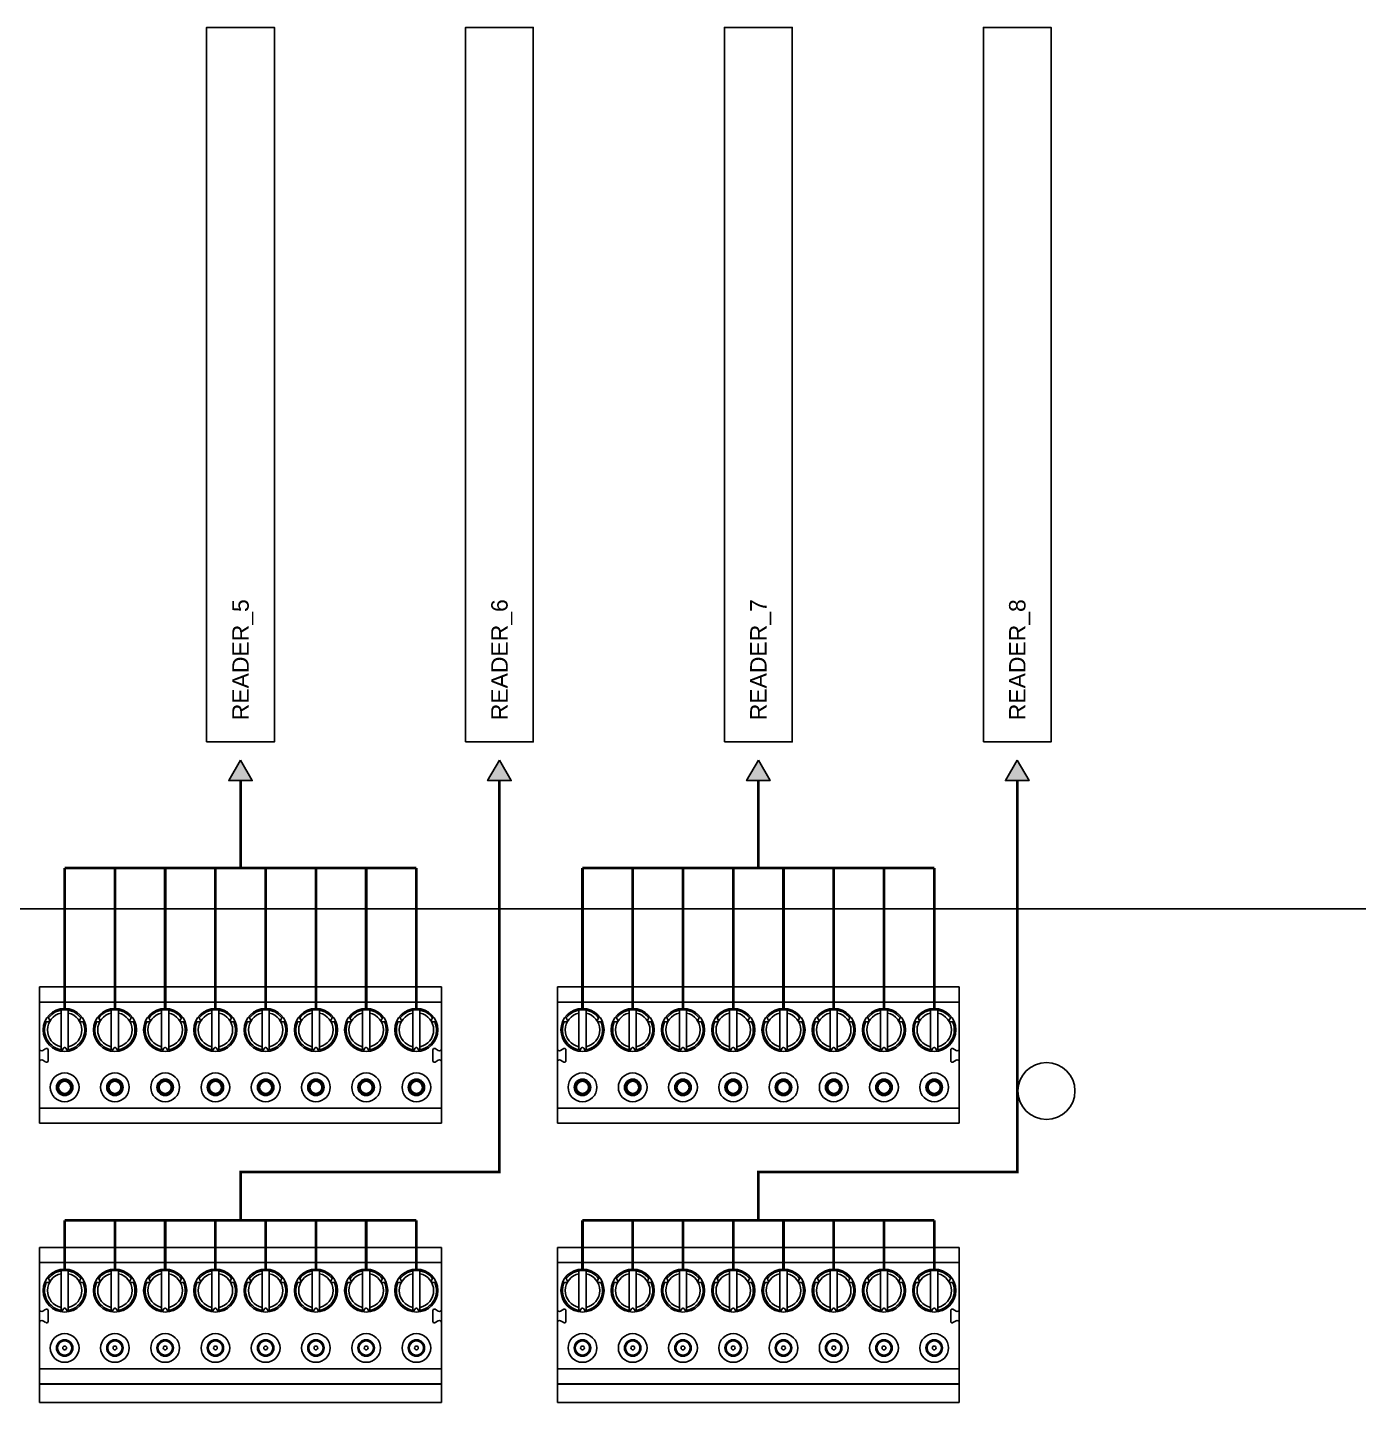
# Model space of a CAD drawing. Header units: millimetres. Extents: x 285292 to 433407, y -235676 to -135648.
# Drawn here: x 322850 to 359349, y -173369 to -135648 of the extents above; entities that cross this region are included whole.
import ezdxf
from ezdxf.enums import TextEntityAlignment as Align

# ---------------------------------------------------------------- set-up
doc = ezdxf.new("R2010")
doc.units = ezdxf.units.MM
doc.header["$LTSCALE"] = 10
doc.header["$MEASUREMENT"] = 0
doc.linetypes.add('HIDDEN', pattern=[0.375, 0.25, -0.125])
doc.styles.get("Standard").update_dxf_attribs({"font": 'arial.ttf'})

# ---------------------------------------------------------------- blocks, each defined once
blk = doc.blocks.new('SE ACM')
h = blk.add_hatch(color=256)
h.dxf.hatch_style = 1
h.paths.add_polyline_path([(328692, -155749), (329015, -156310), (328368, -156310)])
h = blk.add_hatch(color=256)
h.dxf.hatch_style = 1
h.paths.add_polyline_path([(335792, -155749), (336115, -156310), (335468, -156310)])
h = blk.add_hatch(color=256)
h.dxf.hatch_style = 1
h.paths.add_polyline_path([(342892, -155749), (343215, -156310), (342568, -156310)])
h = blk.add_hatch(color=256)
h.dxf.hatch_style = 1
h.paths.add_polyline_path([(349992, -155749), (350315, -156310), (349668, -156310)])
at = {"linetype": 'Continuous'}
for p, q in [((407792, -159823), (285292, -159823)), ((323180, -161967), (323180, -165707)), ((334203, -161967), (323180, -161967)), ((334203, -165707), (334203, -161967)), ((337380, -161967), (337380, -165707)), ((348403, -161967), (337380, -161967)), ((348403, -165707), (348403, -161967)), ((323180, -162383), (334203, -162383)), ((337380, -162383), (348403, -162383)), ((323320, -162930), (323419, -162928)), ((323453, -162869), (323405, -162783)), ((323770, -163691), (323770, -162606)), ((323967, -163691), (323967, -162606)), ((324333, -162783), (324285, -162869)), ((324319, -162928), (324417, -162930)), ((324698, -162930), (324796, -162928)), ((324831, -162869), (324783, -162783)), ((325148, -163691), (325148, -162606)), ((325345, -163691), (325345, -162606)), ((325711, -162783), (325663, -162869)), ((325697, -162928), (325795, -162930)), ((326076, -162930), (326174, -162928)), ((326209, -162869), (326161, -162783)), ((326526, -163691), (326526, -162606)), ((326723, -163691), (326723, -162606)), ((327088, -162783), (327041, -162869)), ((327075, -162928), (327173, -162930)), ((327454, -162930), (327552, -162928)), ((327586, -162869), (327539, -162783)), ((327904, -163691), (327904, -162606)), ((328101, -163691), (328101, -162606)), ((328466, -162783), (328419, -162869)), ((328453, -162928), (328551, -162930)), ((328832, -162930), (328930, -162928)), ((328964, -162869), (328917, -162783)), ((329282, -163691), (329282, -162606)), ((329479, -163691), (329479, -162606)), ((329844, -162783), (329797, -162869)), ((329831, -162928), (329929, -162930)), ((330210, -162930), (330308, -162928)), ((330342, -162869), (330295, -162783)), ((330660, -163691), (330660, -162606)), ((330857, -163691), (330857, -162606)), ((331222, -162783), (331175, -162869)), ((331209, -162928), (331307, -162930)), ((331588, -162930), (331686, -162928)), ((331720, -162869), (331673, -162783)), ((332038, -163691), (332038, -162606)), ((332235, -163691), (332235, -162606)), ((332600, -162783), (332553, -162869)), ((332587, -162928), (332685, -162930)), ((332966, -162930), (333064, -162928)), ((333098, -162869), (333051, -162783)), ((333416, -163691), (333416, -162606)), ((333613, -163691), (333613, -162606)), ((333978, -162783), (333931, -162869)), ((333965, -162928), (334063, -162930)), ((337520, -162930), (337619, -162928)), ((337653, -162869), (337605, -162783)), ((337970, -163691), (337970, -162606)), ((338167, -163691), (338167, -162606)), ((338533, -162783), (338485, -162869)), ((338519, -162928), (338617, -162930)), ((338898, -162930), (338996, -162928)), ((339031, -162869), (338983, -162783)), ((339348, -163691), (339348, -162606)), ((339545, -163691), (339545, -162606)), ((339911, -162783), (339863, -162869)), ((339897, -162928), (339995, -162930)), ((340276, -162930), (340374, -162928)), ((340409, -162869), (340361, -162783)), ((340726, -163691), (340726, -162606)), ((340923, -163691), (340923, -162606)), ((341288, -162783), (341241, -162869)), ((341275, -162928), (341373, -162930)), ((341654, -162930), (341752, -162928)), ((341786, -162869), (341739, -162783)), ((342104, -163691), (342104, -162606)), ((342301, -163691), (342301, -162606)), ((342666, -162783), (342619, -162869)), ((342653, -162928), (342751, -162930)), ((343032, -162930), (343130, -162928)), ((343164, -162869), (343117, -162783)), ((343482, -163691), (343482, -162606)), ((343679, -163691), (343679, -162606)), ((344044, -162783), (343997, -162869)), ((344031, -162928), (344129, -162930)), ((344410, -162930), (344508, -162928)), ((344542, -162869), (344495, -162783)), ((344860, -163691), (344860, -162606)), ((345057, -163691), (345057, -162606)), ((345422, -162783), (345375, -162869)), ((345409, -162928), (345507, -162930)), ((345788, -162930), (345886, -162928)), ((345920, -162869), (345873, -162783)), ((346238, -163691), (346238, -162606)), ((346435, -163691), (346435, -162606)), ((346800, -162783), (346753, -162869)), ((346787, -162928), (346885, -162930)), ((347166, -162930), (347264, -162928)), ((347298, -162869), (347251, -162783)), ((347616, -163691), (347616, -162606)), ((347813, -163691), (347813, -162606)), ((348178, -162783), (348131, -162869)), ((348165, -162928), (348263, -162930)), ((323357, -163662), (323268, -163713)), ((323416, -163696), (323416, -163995)), ((323835, -163649), (323784, -163733)), ((323954, -163733), (323903, -163649)), ((325213, -163649), (325162, -163733)), ((325332, -163733), (325281, -163649)), ((326591, -163649), (326540, -163733)), ((326710, -163733), (326659, -163649)), ((327969, -163649), (327918, -163733)), ((328087, -163733), (328037, -163649)), ((329347, -163649), (329296, -163733)), ((329465, -163733), (329415, -163649)), ((330725, -163649), (330674, -163733)), ((330843, -163733), (330793, -163649)), ((332102, -163649), (332052, -163733)), ((332221, -163733), (332171, -163649)), ((333480, -163649), (333430, -163733)), ((333599, -163733), (333549, -163649)), ((333967, -163995), (333967, -163696)), ((334115, -163713), (334026, -163662)), ((337557, -163662), (337468, -163713)), ((337616, -163696), (337616, -163995)), ((338035, -163649), (337984, -163733)), ((338154, -163733), (338103, -163649)), ((339413, -163649), (339362, -163733)), ((339532, -163733), (339481, -163649)), ((340791, -163649), (340740, -163733)), ((340910, -163733), (340859, -163649)), ((342169, -163649), (342118, -163733)), ((342287, -163733), (342237, -163649)), ((343547, -163649), (343496, -163733)), ((343665, -163733), (343615, -163649)), ((344925, -163649), (344874, -163733)), ((345043, -163733), (344993, -163649)), ((346302, -163649), (346252, -163733)), ((346421, -163733), (346371, -163649)), ((347680, -163649), (347630, -163733)), ((347799, -163733), (347749, -163649)), ((348167, -163995), (348167, -163696)), ((348315, -163713), (348226, -163662)), ((323268, -163978), (323357, -164029)), ((334026, -164029), (334115, -163978)), ((337468, -163978), (337557, -164029)), ((348226, -164029), (348315, -163978)), ((334203, -165292), (323180, -165292)), ((348403, -165292), (337380, -165292)), ((323180, -165707), (334203, -165707)), ((337380, -165707), (348403, -165707)), ((323180, -173369), (323180, -169117)), ((334203, -169117), (323180, -169117)), ((334203, -173369), (334203, -169117)), ((337380, -173369), (337380, -169117)), ((348403, -169117), (337380, -169117)), ((348403, -173369), (348403, -169117)), ((323180, -169533), (334203, -169533)), ((337380, -169533), (348403, -169533)), ((323320, -170080), (323419, -170078)), ((323453, -170019), (323405, -169933)), ((323770, -170841), (323770, -169756)), ((323967, -170841), (323967, -169756)), ((324333, -169933), (324285, -170019)), ((324319, -170078), (324417, -170080)), ((324698, -170080), (324796, -170078)), ((324831, -170019), (324783, -169933)), ((325148, -170841), (325148, -169756)), ((325345, -170841), (325345, -169756)), ((325711, -169933), (325663, -170019)), ((325697, -170078), (325795, -170080)), ((326076, -170080), (326174, -170078)), ((326209, -170019), (326161, -169933)), ((326526, -170841), (326526, -169756)), ((326723, -170841), (326723, -169756)), ((327088, -169933), (327041, -170019)), ((327075, -170078), (327173, -170080)), ((327454, -170080), (327552, -170078)), ((327586, -170019), (327539, -169933)), ((327904, -170841), (327904, -169756)), ((328101, -170841), (328101, -169756)), ((328466, -169933), (328419, -170019)), ((328453, -170078), (328551, -170080)), ((328832, -170080), (328930, -170078)), ((328964, -170019), (328917, -169933)), ((329282, -170841), (329282, -169756)), ((329479, -170841), (329479, -169756)), ((329844, -169933), (329797, -170019)), ((329831, -170078), (329929, -170080)), ((330210, -170080), (330308, -170078)), ((330342, -170019), (330295, -169933)), ((330660, -170841), (330660, -169756)), ((330857, -170841), (330857, -169756)), ((331222, -169933), (331175, -170019)), ((331209, -170078), (331307, -170080)), ((331588, -170080), (331686, -170078)), ((331720, -170019), (331673, -169933)), ((332038, -170841), (332038, -169756)), ((332235, -170841), (332235, -169756)), ((332600, -169933), (332553, -170019)), ((332587, -170078), (332685, -170080)), ((332966, -170080), (333064, -170078)), ((333098, -170019), (333051, -169933)), ((333416, -170841), (333416, -169756)), ((333613, -170841), (333613, -169756)), ((333978, -169933), (333931, -170019)), ((333965, -170078), (334063, -170080)), ((337520, -170080), (337619, -170078)), ((337653, -170019), (337605, -169933)), ((337970, -170841), (337970, -169756)), ((338167, -170841), (338167, -169756)), ((338533, -169933), (338485, -170019)), ((338519, -170078), (338617, -170080)), ((338898, -170080), (338996, -170078)), ((339031, -170019), (338983, -169933)), ((339348, -170841), (339348, -169756)), ((339545, -170841), (339545, -169756)), ((339911, -169933), (339863, -170019)), ((339897, -170078), (339995, -170080)), ((340276, -170080), (340374, -170078)), ((340409, -170019), (340361, -169933)), ((340726, -170841), (340726, -169756)), ((340923, -170841), (340923, -169756)), ((341288, -169933), (341241, -170019)), ((341275, -170078), (341373, -170080)), ((341654, -170080), (341752, -170078)), ((341786, -170019), (341739, -169933)), ((342104, -170841), (342104, -169756)), ((342301, -170841), (342301, -169756)), ((342666, -169933), (342619, -170019)), ((342653, -170078), (342751, -170080)), ((343032, -170080), (343130, -170078)), ((343164, -170019), (343117, -169933)), ((343482, -170841), (343482, -169756)), ((343679, -170841), (343679, -169756)), ((344044, -169933), (343997, -170019)), ((344031, -170078), (344129, -170080)), ((344410, -170080), (344508, -170078)), ((344542, -170019), (344495, -169933)), ((344860, -170841), (344860, -169756)), ((345057, -170841), (345057, -169756)), ((345422, -169933), (345375, -170019)), ((345409, -170078), (345507, -170080)), ((345788, -170080), (345886, -170078)), ((345920, -170019), (345873, -169933)), ((346238, -170841), (346238, -169756)), ((346435, -170841), (346435, -169756)), ((346800, -169933), (346753, -170019)), ((346787, -170078), (346885, -170080)), ((347166, -170080), (347264, -170078)), ((347298, -170019), (347251, -169933)), ((347616, -170841), (347616, -169756)), ((347813, -170841), (347813, -169756)), ((348178, -169933), (348131, -170019)), ((348165, -170078), (348263, -170080)), ((323357, -170812), (323268, -170863)), ((323416, -170846), (323416, -171145)), ((323835, -170799), (323784, -170883)), ((323954, -170883), (323903, -170799)), ((325213, -170799), (325162, -170883)), ((325332, -170883), (325281, -170799)), ((326591, -170799), (326540, -170883)), ((326710, -170883), (326659, -170799)), ((327969, -170799), (327918, -170883)), ((328087, -170883), (328037, -170799)), ((329347, -170799), (329296, -170883)), ((329465, -170883), (329415, -170799)), ((330725, -170799), (330674, -170883)), ((330843, -170883), (330793, -170799)), ((332102, -170799), (332052, -170883)), ((332221, -170883), (332171, -170799)), ((333480, -170799), (333430, -170883)), ((333599, -170883), (333549, -170799)), ((333967, -171145), (333967, -170846)), ((334115, -170863), (334026, -170812)), ((337557, -170812), (337468, -170863)), ((337616, -170846), (337616, -171145)), ((338035, -170799), (337984, -170883)), ((338154, -170883), (338103, -170799)), ((339413, -170799), (339362, -170883)), ((339532, -170883), (339481, -170799)), ((340791, -170799), (340740, -170883)), ((340910, -170883), (340859, -170799)), ((342169, -170799), (342118, -170883)), ((342287, -170883), (342237, -170799)), ((343547, -170799), (343496, -170883)), ((343665, -170883), (343615, -170799)), ((344925, -170799), (344874, -170883)), ((345043, -170883), (344993, -170799)), ((346302, -170799), (346252, -170883)), ((346421, -170883), (346371, -170799)), ((347680, -170799), (347630, -170883)), ((347799, -170883), (347749, -170799)), ((348167, -171145), (348167, -170846)), ((348315, -170863), (348226, -170812)), ((323268, -171128), (323357, -171179)), ((334026, -171179), (334115, -171128)), ((337468, -171128), (337557, -171179)), ((348226, -171179), (348315, -171128)), ((334203, -172442), (323180, -172442)), ((348403, -172442), (337380, -172442)), ((323180, -172857), (334203, -172857)), ((334203, -172865), (323180, -172865)), ((337380, -172857), (348403, -172857)), ((348403, -172865), (337380, -172865)), ((323180, -173369), (334203, -173369)), ((337380, -173369), (348403, -173369))]:
    blk.add_line(p, q, dxfattribs=at)
for points in [[(327763, -155249), (327763, -135648), (329620, -135648), (329620, -155249)], [(334863, -155249), (334863, -135648), (336720, -135648), (336720, -155249)], [(341963, -155249), (341963, -135648), (343820, -135648), (343820, -155249)], [(349063, -155249), (349063, -135648), (350920, -135648), (350920, -155249)], [(328692, -155749), (329015, -156310), (328368, -156310)], [(335792, -155749), (336115, -156310), (335468, -156310)], [(342892, -155749), (343215, -156310), (342568, -156310)], [(349992, -155749), (350315, -156310), (349668, -156310)]]:
    blk.add_lwpolyline(points, close=True)
at = {"linetype": 'HIDDEN', "const_width": 75}
for points in [[(328692, -158704), (328692, -156310)], [(328692, -168370), (328692, -167048), (335792, -167048), (335792, -156310)], [(342892, -158704), (342892, -156310)], [(342892, -168370), (342892, -167048), (349992, -167048), (349992, -156310)], [(323869, -158704), (323869, -162558)], [(323869, -158704), (333515, -158704)], [(325247, -158704), (325247, -162558)], [(326625, -158704), (326625, -162558)], [(328003, -158704), (328003, -162558)], [(329381, -158704), (329381, -162558)], [(330759, -158704), (330759, -162558)], [(332137, -158704), (332137, -162558)], [(333515, -158704), (333515, -162558)], [(338069, -158704), (338069, -162558)], [(338069, -158704), (347715, -158704)], [(339447, -158704), (339447, -162558)], [(340825, -158704), (340825, -162558)], [(342203, -158704), (342203, -162558)], [(343581, -158704), (343581, -162558)], [(344959, -158704), (344959, -162558)], [(346337, -158704), (346337, -162558)], [(347715, -158704), (347715, -162558)], [(323869, -168370), (323869, -169708)], [(323869, -168370), (333515, -168370)], [(325247, -168370), (325247, -169708)], [(326625, -168370), (326625, -169708)], [(328003, -168370), (328003, -169708)], [(329381, -168370), (329381, -169708)], [(330759, -168370), (330759, -169708)], [(332137, -168370), (332137, -169708)], [(333515, -168370), (333515, -169708)], [(338069, -168370), (338069, -169708)], [(338069, -168370), (347715, -168370)], [(339447, -168370), (339447, -169708)], [(340825, -168370), (340825, -169708)], [(342203, -168370), (342203, -169708)], [(343581, -168370), (343581, -169708)], [(344959, -168370), (344959, -169708)], [(346337, -168370), (346337, -169708)], [(347715, -168370), (347715, -169708)]]:
    blk.add_lwpolyline(points, dxfattribs=at)
at = {"linetype": 'Continuous'}
for centre, radius in [((323869, -163148), 591), ((325247, -163148), 591), ((326625, -163148), 591), ((328003, -163148), 591), ((329381, -163148), 591), ((330759, -163148), 591), ((332137, -163148), 591), ((333515, -163148), 591), ((338069, -163148), 591), ((339447, -163148), 591), ((340825, -163148), 591), ((342203, -163148), 591), ((343581, -163148), 591), ((344959, -163148), 591), ((346337, -163148), 591), ((347715, -163148), 591), ((350792, -164823), 781), ((323869, -164723), 394), ((325247, -164723), 394), ((326625, -164723), 394), ((328003, -164723), 394), ((329381, -164723), 394), ((330759, -164723), 394), ((332137, -164723), 394), ((333515, -164723), 394), ((338069, -164723), 394), ((339447, -164723), 394), ((340825, -164723), 394), ((342203, -164723), 394), ((343581, -164723), 394), ((344959, -164723), 394), ((346337, -164723), 394), ((347715, -164723), 394), ((323869, -164723), 226), ((323869, -164723), 197), ((323869, -164723), 166), ((325247, -164723), 226), ((325247, -164723), 197), ((325247, -164723), 166), ((326625, -164723), 226), ((326625, -164723), 197), ((326625, -164723), 166), ((328003, -164723), 226), ((328003, -164723), 197), ((328003, -164723), 166), ((329381, -164723), 226), ((329381, -164723), 197), ((329381, -164723), 166), ((330759, -164723), 226), ((330759, -164723), 197), ((330759, -164723), 166), ((332137, -164723), 226), ((332137, -164723), 197), ((332137, -164723), 166), ((333515, -164723), 226), ((333515, -164723), 197), ((333515, -164723), 166), ((338069, -164723), 226), ((338069, -164723), 197), ((338069, -164723), 166), ((339447, -164723), 226), ((339447, -164723), 197), ((339447, -164723), 166), ((340825, -164723), 226), ((340825, -164723), 197), ((340825, -164723), 166), ((342203, -164723), 226), ((342203, -164723), 197), ((342203, -164723), 166), ((343581, -164723), 226), ((343581, -164723), 197), ((343581, -164723), 166), ((344959, -164723), 226), ((344959, -164723), 197), ((344959, -164723), 166), ((346337, -164723), 226), ((346337, -164723), 197), ((346337, -164723), 166), ((347715, -164723), 226), ((347715, -164723), 197), ((347715, -164723), 166), ((323869, -170298), 591), ((325247, -170298), 591), ((326625, -170298), 591), ((328003, -170298), 591), ((329381, -170298), 591), ((330759, -170298), 591), ((332137, -170298), 591), ((333515, -170298), 591), ((338069, -170298), 591), ((339447, -170298), 591), ((340825, -170298), 591), ((342203, -170298), 591), ((343581, -170298), 591), ((344959, -170298), 591), ((346337, -170298), 591), ((347715, -170298), 591), ((323869, -171873), 394), ((325247, -171873), 394), ((326625, -171873), 394), ((328003, -171873), 394), ((329381, -171873), 394), ((330759, -171873), 394), ((332137, -171873), 394), ((333515, -171873), 394), ((338069, -171873), 394), ((339447, -171873), 394), ((340825, -171873), 394), ((342203, -171873), 394), ((343581, -171873), 394), ((344959, -171873), 394), ((346337, -171873), 394), ((347715, -171873), 394), ((323869, -171873), 226), ((323869, -171873), 197), ((323869, -171873), 51.2), ((325247, -171873), 226), ((325247, -171873), 197), ((325247, -171873), 51.2), ((326625, -171873), 226), ((326625, -171873), 197), ((326625, -171873), 51.2), ((328003, -171873), 226), ((328003, -171873), 197), ((328003, -171873), 51.2), ((329381, -171873), 226), ((329381, -171873), 197), ((329381, -171873), 51.2), ((330759, -171873), 226), ((330759, -171873), 197), ((330759, -171873), 51.2), ((332137, -171873), 226), ((332137, -171873), 197), ((332137, -171873), 51.2), ((333515, -171873), 226), ((333515, -171873), 197), ((333515, -171873), 51.2), ((338069, -171873), 226), ((338069, -171873), 197), ((338069, -171873), 51.2), ((339447, -171873), 226), ((339447, -171873), 197), ((339447, -171873), 51.2), ((340825, -171873), 226), ((340825, -171873), 197), ((340825, -171873), 51.2), ((342203, -171873), 226), ((342203, -171873), 197), ((342203, -171873), 51.2), ((343581, -171873), 226), ((343581, -171873), 197), ((343581, -171873), 51.2), ((344959, -171873), 226), ((344959, -171873), 197), ((344959, -171873), 51.2), ((346337, -171873), 226), ((346337, -171873), 197), ((346337, -171873), 51.2), ((347715, -171873), 226), ((347715, -171873), 197), ((347715, -171873), 51.2)]:
    blk.add_circle(centre, radius, dxfattribs=at)
for centre, radius, start, end in [((323869, -163148), 551, 156.512, 263.4821), ((323869, -163148), 472, 102.0247, 257.9753), ((323869, -163148), 551, 36.499, 143.501), ((323869, -163148), 551, 276.5179, 23.4949), ((323869, -163148), 472, 282.0247, 77.9753), ((325247, -163148), 551, 156.512, 263.4821), ((325247, -163148), 472, 102.0247, 257.9753), ((325247, -163148), 551, 36.499, 143.501), ((325247, -163148), 551, 276.5179, 23.4949), ((325247, -163148), 472, 282.0247, 77.9753), ((326625, -163148), 551, 156.512, 263.4821), ((326625, -163148), 472, 102.0247, 257.9753), ((326625, -163148), 551, 36.5097, 143.4903), ((326625, -163148), 551, 276.5179, 23.488), ((326625, -163148), 472, 282.0247, 77.9753), ((328003, -163148), 551, 156.5052, 263.4821), ((328003, -163148), 472, 102.0247, 257.9753), ((328003, -163148), 551, 36.499, 143.501), ((328003, -163148), 551, 276.5179, 23.4949), ((328003, -163148), 472, 282.0247, 77.9753), ((329381, -163148), 551, 156.512, 263.4821), ((329381, -163148), 472, 102.0247, 257.9753), ((329381, -163148), 551, 36.499, 143.501), ((329381, -163148), 551, 276.5179, 23.4949), ((329381, -163148), 472, 282.0247, 77.9753), ((330759, -163148), 551, 156.5052, 263.4821), ((330759, -163148), 472, 102.0247, 257.9753), ((330759, -163148), 551, 36.499, 143.501), ((330759, -163148), 551, 276.5179, 23.488), ((330759, -163148), 472, 282.0247, 77.9753), ((332137, -163148), 551, 156.5052, 263.4821), ((332137, -163148), 472, 102.0247, 257.9753), ((332137, -163148), 551, 36.499, 143.4903), ((332137, -163148), 551, 276.5179, 23.4949), ((332137, -163148), 472, 282.0247, 77.9753), ((333515, -163148), 551, 156.5052, 263.4821), ((333515, -163148), 472, 102.0247, 257.9753), ((333515, -163148), 551, 36.499, 143.501), ((333515, -163148), 551, 276.5179, 23.4949), ((333515, -163148), 472, 282.0247, 77.9753), ((338069, -163148), 551, 156.5052, 263.4821), ((338069, -163148), 472, 102.0247, 257.9753), ((338069, -163148), 551, 36.499, 143.501), ((338069, -163148), 551, 276.5179, 23.488), ((338069, -163148), 472, 282.0247, 77.9753), ((339447, -163148), 551, 156.5052, 263.4821), ((339447, -163148), 472, 102.0247, 257.9753), ((339447, -163148), 551, 36.499, 143.501), ((339447, -163148), 551, 276.5179, 23.488), ((339447, -163148), 472, 282.0247, 77.9753), ((340825, -163148), 551, 156.512, 263.4821), ((340825, -163148), 472, 102.0247, 257.9753), ((340825, -163148), 551, 36.5097, 143.4903), ((340825, -163148), 551, 276.5179, 23.488), ((340825, -163148), 472, 282.0247, 77.9753), ((342203, -163148), 551, 156.5052, 263.4821), ((342203, -163148), 472, 102.0247, 257.9753), ((342203, -163148), 551, 36.499, 143.501), ((342203, -163148), 551, 276.5179, 23.488), ((342203, -163148), 472, 282.0247, 77.9753), ((343581, -163148), 551, 156.5052, 263.4821), ((343581, -163148), 472, 102.0247, 257.9753), ((343581, -163148), 551, 36.499, 143.501), ((343581, -163148), 551, 276.5179, 23.488), ((343581, -163148), 472, 282.0247, 77.9753), ((344959, -163148), 551, 156.5052, 263.4821), ((344959, -163148), 472, 102.0247, 257.9753), ((344959, -163148), 551, 36.5097, 143.501), ((344959, -163148), 551, 276.5179, 23.488), ((344959, -163148), 472, 282.0247, 77.9753), ((346337, -163148), 551, 156.5052, 263.4821), ((346337, -163148), 472, 102.0247, 257.9753), ((346337, -163148), 551, 36.499, 143.501), ((346337, -163148), 551, 276.5179, 23.4949), ((346337, -163148), 472, 282.0247, 77.9753), ((347715, -163148), 551, 156.512, 263.4821), ((347715, -163148), 472, 102.0247, 257.9753), ((347715, -163148), 551, 36.5097, 143.4903), ((347715, -163148), 551, 276.5179, 23.4949), ((347715, -163148), 472, 282.0247, 77.9753), ((323239, -163662), 59.1, 180, 300), ((323377, -163696), 39.4, 0, 120), ((334007, -163696), 39.4, 60, 180), ((334144, -163662), 59.1, 240, 0), ((337439, -163662), 59.1, 180, 300), ((337577, -163696), 39.4, 0, 120), ((348207, -163696), 39.4, 60, 180), ((348344, -163662), 59.1, 240, 0), ((323239, -164029), 59.1, 60, 180), ((323377, -163995), 39.4, 240, 0), ((334007, -163995), 39.4, 180, 300), ((334144, -164029), 59.1, 0, 120), ((337439, -164029), 59.1, 60, 180), ((337577, -163995), 39.4, 240, 0), ((348207, -163995), 39.4, 180, 300), ((348344, -164029), 59.1, 0, 120), ((323869, -170298), 551, 156.512, 263.4821), ((323869, -170298), 472, 102.0247, 257.9753), ((323869, -170298), 551, 36.499, 143.4903), ((323869, -170298), 551, 276.5179, 23.4949), ((323869, -170298), 472, 282.0247, 77.9753), ((325247, -170298), 551, 156.512, 263.4821), ((325247, -170298), 472, 102.0247, 257.9753), ((325247, -170298), 551, 36.499, 143.4903), ((325247, -170298), 551, 276.5179, 23.4949), ((325247, -170298), 472, 282.0247, 77.9753), ((326625, -170298), 551, 156.512, 263.4821), ((326625, -170298), 472, 102.0247, 257.9753), ((326625, -170298), 551, 36.5097, 143.4903), ((326625, -170298), 551, 276.5179, 23.488), ((326625, -170298), 472, 282.0247, 77.9753), ((328003, -170298), 551, 156.512, 263.4821), ((328003, -170298), 472, 102.0247, 257.9753), ((328003, -170298), 551, 36.5097, 143.4903), ((328003, -170298), 551, 276.5179, 23.488), ((328003, -170298), 472, 282.0247, 77.9753), ((329381, -170298), 551, 156.512, 263.4821), ((329381, -170298), 472, 102.0247, 257.9753), ((329381, -170298), 551, 36.499, 143.4903), ((329381, -170298), 551, 276.5179, 23.4949), ((329381, -170298), 472, 282.0247, 77.9753), ((330759, -170298), 551, 156.512, 263.4821), ((330759, -170298), 472, 102.0247, 257.9753), ((330759, -170298), 551, 36.499, 143.4903), ((330759, -170298), 551, 276.5179, 23.488), ((330759, -170298), 472, 282.0247, 77.9753), ((332137, -170298), 551, 156.512, 263.4821), ((332137, -170298), 472, 102.0247, 257.9753), ((332137, -170298), 551, 36.5097, 143.4903), ((332137, -170298), 551, 276.5179, 23.488), ((332137, -170298), 472, 282.0247, 77.9753), ((333515, -170298), 551, 156.512, 263.4821), ((333515, -170298), 472, 102.0247, 257.9753), ((333515, -170298), 551, 36.5097, 143.4903), ((333515, -170298), 551, 276.5179, 23.488), ((333515, -170298), 472, 282.0247, 77.9753), ((338069, -170298), 551, 156.5052, 263.4821), ((338069, -170298), 472, 102.0247, 257.9753), ((338069, -170298), 551, 36.499, 143.4903), ((338069, -170298), 551, 276.5179, 23.488), ((338069, -170298), 472, 282.0247, 77.9753), ((339447, -170298), 551, 156.512, 263.4821), ((339447, -170298), 472, 102.0247, 257.9753), ((339447, -170298), 551, 36.5097, 143.4903), ((339447, -170298), 551, 276.5179, 23.488), ((339447, -170298), 472, 282.0247, 77.9753), ((340825, -170298), 551, 156.512, 263.4821), ((340825, -170298), 472, 102.0247, 257.9753), ((340825, -170298), 551, 36.5097, 143.4903), ((340825, -170298), 551, 276.5179, 23.488), ((340825, -170298), 472, 282.0247, 77.9753), ((342203, -170298), 551, 156.5052, 263.4821), ((342203, -170298), 472, 102.0247, 257.9753), ((342203, -170298), 551, 36.5097, 143.501), ((342203, -170298), 551, 276.5179, 23.488), ((342203, -170298), 472, 282.0247, 77.9753), ((343581, -170298), 551, 156.5052, 263.4821), ((343581, -170298), 472, 102.0247, 257.9753), ((343581, -170298), 551, 36.499, 143.4903), ((343581, -170298), 551, 276.5179, 23.488), ((343581, -170298), 472, 282.0247, 77.9753), ((344959, -170298), 551, 156.5052, 263.4821), ((344959, -170298), 472, 102.0247, 257.9753), ((344959, -170298), 551, 36.5097, 143.4903), ((344959, -170298), 551, 276.5179, 23.488), ((344959, -170298), 472, 282.0247, 77.9753), ((346337, -170298), 551, 156.512, 263.4821), ((346337, -170298), 472, 102.0247, 257.9753), ((346337, -170298), 551, 36.5097, 143.4903), ((346337, -170298), 551, 276.5179, 23.4949), ((346337, -170298), 472, 282.0247, 77.9753), ((347715, -170298), 551, 156.512, 263.4821), ((347715, -170298), 472, 102.0247, 257.9753), ((347715, -170298), 551, 36.5097, 143.4903), ((347715, -170298), 551, 276.5179, 23.4949), ((347715, -170298), 472, 282.0247, 77.9753), ((323239, -170812), 59.1, 180, 300), ((323377, -170846), 39.4, 0, 120), ((334007, -170846), 39.4, 60, 180), ((334144, -170812), 59.1, 240, 0), ((337439, -170812), 59.1, 180, 300), ((337577, -170846), 39.4, 0, 120), ((348207, -170846), 39.4, 60, 180), ((348344, -170812), 59.1, 240, 0), ((323239, -171179), 59.1, 60, 180), ((323377, -171145), 39.4, 240, 0), ((334007, -171145), 39.4, 180, 300), ((334144, -171179), 59.1, 0, 120), ((337439, -171179), 59.1, 60, 180), ((337577, -171145), 39.4, 240, 0), ((348207, -171145), 39.4, 180, 300), ((348344, -171179), 59.1, 0, 120)]:
    blk.add_arc(centre, radius, start, end, dxfattribs=at)
for points, knots in [([(323419, -162928), (323424, -162928), (323438, -162924), (323454, -162909), (323459, -162887), (323455, -162874), (323453, -162869)], [0, 0, 0, 0, 0.208368, 0.49999, 0.791628, 1, 1, 1, 1]), ([(324285, -162869), (324282, -162874), (324278, -162887), (324284, -162909), (324300, -162924), (324314, -162928), (324319, -162928)], [0, 0, 0, 0, 0.208368, 0.49999, 0.791628, 1, 1, 1, 1]), ([(324796, -162928), (324802, -162928), (324816, -162924), (324832, -162909), (324837, -162887), (324833, -162874), (324831, -162869)], [0, 0, 0, 0, 0.208368, 0.49999, 0.791628, 1, 1, 1, 1]), ([(325663, -162869), (325660, -162874), (325656, -162887), (325662, -162909), (325678, -162924), (325692, -162928), (325697, -162928)], [0, 0, 0, 0, 0.208368, 0.49999, 0.791628, 1, 1, 1, 1]), ([(326174, -162928), (326180, -162928), (326194, -162924), (326210, -162909), (326215, -162887), (326211, -162874), (326209, -162869)], [0, 0, 0, 0, 0.208368, 0.49999, 0.791628, 1, 1, 1, 1]), ([(327041, -162869), (327038, -162874), (327034, -162887), (327040, -162909), (327056, -162924), (327069, -162928), (327075, -162928)], [0, 0, 0, 0, 0.208368, 0.49999, 0.791628, 1, 1, 1, 1]), ([(327552, -162928), (327558, -162928), (327571, -162924), (327588, -162909), (327593, -162887), (327589, -162874), (327586, -162869)], [0, 0, 0, 0, 0.208368, 0.49999, 0.791628, 1, 1, 1, 1]), ([(328419, -162869), (328416, -162874), (328412, -162887), (328418, -162909), (328434, -162924), (328447, -162928), (328453, -162928)], [0, 0, 0, 0, 0.208368, 0.49999, 0.791628, 1, 1, 1, 1]), ([(328930, -162928), (328936, -162928), (328949, -162924), (328966, -162909), (328971, -162887), (328967, -162874), (328964, -162869)], [0, 0, 0, 0, 0.208368, 0.49999, 0.791628, 1, 1, 1, 1]), ([(329797, -162869), (329794, -162874), (329790, -162887), (329796, -162909), (329812, -162924), (329825, -162928), (329831, -162928)], [0, 0, 0, 0, 0.208368, 0.49999, 0.791628, 1, 1, 1, 1]), ([(330308, -162928), (330314, -162928), (330327, -162924), (330344, -162909), (330349, -162887), (330345, -162874), (330342, -162869)], [0, 0, 0, 0, 0.208368, 0.49999, 0.791628, 1, 1, 1, 1]), ([(331175, -162869), (331172, -162874), (331168, -162887), (331174, -162909), (331190, -162924), (331203, -162928), (331209, -162928)], [0, 0, 0, 0, 0.208368, 0.49999, 0.791628, 1, 1, 1, 1]), ([(331686, -162928), (331692, -162928), (331705, -162924), (331722, -162909), (331727, -162887), (331723, -162874), (331720, -162869)], [0, 0, 0, 0, 0.208368, 0.49999, 0.791628, 1, 1, 1, 1]), ([(332553, -162869), (332550, -162874), (332546, -162887), (332551, -162909), (332568, -162924), (332581, -162928), (332587, -162928)], [0, 0, 0, 0, 0.208368, 0.49999, 0.791628, 1, 1, 1, 1]), ([(333064, -162928), (333070, -162928), (333083, -162924), (333100, -162909), (333105, -162887), (333101, -162874), (333098, -162869)], [0, 0, 0, 0, 0.208368, 0.49999, 0.791628, 1, 1, 1, 1]), ([(333931, -162869), (333928, -162874), (333924, -162887), (333929, -162909), (333946, -162924), (333959, -162928), (333965, -162928)], [0, 0, 0, 0, 0.208368, 0.49999, 0.791628, 1, 1, 1, 1]), ([(337619, -162928), (337624, -162928), (337638, -162924), (337654, -162909), (337659, -162887), (337655, -162874), (337653, -162869)], [0, 0, 0, 0, 0.208368, 0.49999, 0.791628, 1, 1, 1, 1]), ([(338485, -162869), (338482, -162874), (338478, -162887), (338484, -162909), (338500, -162924), (338514, -162928), (338519, -162928)], [0, 0, 0, 0, 0.208368, 0.49999, 0.791628, 1, 1, 1, 1]), ([(338996, -162928), (339002, -162928), (339016, -162924), (339032, -162909), (339037, -162887), (339033, -162874), (339031, -162869)], [0, 0, 0, 0, 0.208368, 0.49999, 0.791628, 1, 1, 1, 1]), ([(339863, -162869), (339860, -162874), (339856, -162887), (339862, -162909), (339878, -162924), (339892, -162928), (339897, -162928)], [0, 0, 0, 0, 0.208368, 0.49999, 0.791628, 1, 1, 1, 1]), ([(340374, -162928), (340380, -162928), (340394, -162924), (340410, -162909), (340415, -162887), (340411, -162874), (340409, -162869)], [0, 0, 0, 0, 0.208368, 0.49999, 0.791628, 1, 1, 1, 1]), ([(341241, -162869), (341238, -162874), (341234, -162887), (341240, -162909), (341256, -162924), (341269, -162928), (341275, -162928)], [0, 0, 0, 0, 0.208368, 0.49999, 0.791628, 1, 1, 1, 1]), ([(341752, -162928), (341758, -162928), (341771, -162924), (341788, -162909), (341793, -162887), (341789, -162874), (341786, -162869)], [0, 0, 0, 0, 0.208368, 0.49999, 0.791628, 1, 1, 1, 1]), ([(342619, -162869), (342616, -162874), (342612, -162887), (342618, -162909), (342634, -162924), (342647, -162928), (342653, -162928)], [0, 0, 0, 0, 0.208368, 0.49999, 0.791628, 1, 1, 1, 1]), ([(343130, -162928), (343136, -162928), (343149, -162924), (343166, -162909), (343171, -162887), (343167, -162874), (343164, -162869)], [0, 0, 0, 0, 0.208368, 0.49999, 0.791628, 1, 1, 1, 1]), ([(343997, -162869), (343994, -162874), (343990, -162887), (343996, -162909), (344012, -162924), (344025, -162928), (344031, -162928)], [0, 0, 0, 0, 0.208368, 0.49999, 0.791628, 1, 1, 1, 1]), ([(344508, -162928), (344514, -162928), (344527, -162924), (344544, -162909), (344549, -162887), (344545, -162874), (344542, -162869)], [0, 0, 0, 0, 0.208368, 0.49999, 0.791628, 1, 1, 1, 1]), ([(345375, -162869), (345372, -162874), (345368, -162887), (345374, -162909), (345390, -162924), (345403, -162928), (345409, -162928)], [0, 0, 0, 0, 0.208368, 0.49999, 0.791628, 1, 1, 1, 1]), ([(345886, -162928), (345892, -162928), (345905, -162924), (345922, -162909), (345927, -162887), (345923, -162874), (345920, -162869)], [0, 0, 0, 0, 0.208368, 0.49999, 0.791628, 1, 1, 1, 1]), ([(346753, -162869), (346750, -162874), (346746, -162887), (346751, -162909), (346768, -162924), (346781, -162928), (346787, -162928)], [0, 0, 0, 0, 0.208368, 0.49999, 0.791628, 1, 1, 1, 1]), ([(347264, -162928), (347270, -162928), (347283, -162924), (347300, -162909), (347305, -162887), (347301, -162874), (347298, -162869)], [0, 0, 0, 0, 0.208368, 0.49999, 0.791628, 1, 1, 1, 1]), ([(348131, -162869), (348128, -162874), (348124, -162887), (348129, -162909), (348146, -162924), (348159, -162928), (348165, -162928)], [0, 0, 0, 0, 0.208368, 0.49999, 0.791628, 1, 1, 1, 1]), ([(323869, -163630), (323861, -163630), (323847, -163634), (323838, -163644), (323835, -163649)], [0, 0, 0, 0, 0.583215, 1, 1, 1, 1]), ([(323903, -163649), (323900, -163644), (323890, -163634), (323877, -163630), (323869, -163630)], [0, 0, 0, 0, 0.416785, 1, 1, 1, 1]), ([(325247, -163630), (325239, -163630), (325225, -163634), (325216, -163644), (325213, -163649)], [0, 0, 0, 0, 0.583215, 1, 1, 1, 1]), ([(325281, -163649), (325278, -163644), (325268, -163634), (325255, -163630), (325247, -163630)], [0, 0, 0, 0, 0.416785, 1, 1, 1, 1]), ([(326625, -163630), (326617, -163630), (326603, -163634), (326594, -163644), (326591, -163649)], [0, 0, 0, 0, 0.583215, 1, 1, 1, 1]), ([(326659, -163649), (326656, -163644), (326646, -163634), (326633, -163630), (326625, -163630)], [0, 0, 0, 0, 0.416785, 1, 1, 1, 1]), ([(328003, -163630), (327995, -163630), (327981, -163634), (327971, -163644), (327969, -163649)], [0, 0, 0, 0, 0.583215, 1, 1, 1, 1]), ([(328037, -163649), (328034, -163644), (328024, -163634), (328011, -163630), (328003, -163630)], [0, 0, 0, 0, 0.416785, 1, 1, 1, 1]), ([(329381, -163630), (329373, -163630), (329359, -163634), (329349, -163644), (329347, -163649)], [0, 0, 0, 0, 0.583215, 1, 1, 1, 1]), ([(329415, -163649), (329412, -163644), (329402, -163634), (329388, -163630), (329381, -163630)], [0, 0, 0, 0, 0.416785, 1, 1, 1, 1]), ([(330759, -163630), (330751, -163630), (330737, -163634), (330727, -163644), (330725, -163649)], [0, 0, 0, 0, 0.583215, 1, 1, 1, 1]), ([(330793, -163649), (330790, -163644), (330780, -163634), (330766, -163630), (330759, -163630)], [0, 0, 0, 0, 0.416785, 1, 1, 1, 1]), ([(332137, -163630), (332129, -163630), (332115, -163634), (332105, -163644), (332102, -163649)], [0, 0, 0, 0, 0.583215, 1, 1, 1, 1]), ([(332171, -163649), (332168, -163644), (332158, -163634), (332144, -163630), (332137, -163630)], [0, 0, 0, 0, 0.416785, 1, 1, 1, 1]), ([(333515, -163630), (333507, -163630), (333493, -163634), (333483, -163644), (333480, -163649)], [0, 0, 0, 0, 0.583215, 1, 1, 1, 1]), ([(333549, -163649), (333546, -163644), (333536, -163634), (333522, -163630), (333515, -163630)], [0, 0, 0, 0, 0.416785, 1, 1, 1, 1]), ([(338069, -163630), (338061, -163630), (338047, -163634), (338038, -163644), (338035, -163649)], [0, 0, 0, 0, 0.583215, 1, 1, 1, 1]), ([(338103, -163649), (338100, -163644), (338090, -163634), (338077, -163630), (338069, -163630)], [0, 0, 0, 0, 0.416785, 1, 1, 1, 1]), ([(339447, -163630), (339439, -163630), (339425, -163634), (339416, -163644), (339413, -163649)], [0, 0, 0, 0, 0.583215, 1, 1, 1, 1]), ([(339481, -163649), (339478, -163644), (339468, -163634), (339455, -163630), (339447, -163630)], [0, 0, 0, 0, 0.416785, 1, 1, 1, 1]), ([(340825, -163630), (340817, -163630), (340803, -163634), (340794, -163644), (340791, -163649)], [0, 0, 0, 0, 0.583215, 1, 1, 1, 1]), ([(340859, -163649), (340856, -163644), (340846, -163634), (340833, -163630), (340825, -163630)], [0, 0, 0, 0, 0.416785, 1, 1, 1, 1]), ([(342203, -163630), (342195, -163630), (342181, -163634), (342171, -163644), (342169, -163649)], [0, 0, 0, 0, 0.583215, 1, 1, 1, 1]), ([(342237, -163649), (342234, -163644), (342224, -163634), (342211, -163630), (342203, -163630)], [0, 0, 0, 0, 0.416785, 1, 1, 1, 1]), ([(343581, -163630), (343573, -163630), (343559, -163634), (343549, -163644), (343547, -163649)], [0, 0, 0, 0, 0.583215, 1, 1, 1, 1]), ([(343615, -163649), (343612, -163644), (343602, -163634), (343588, -163630), (343581, -163630)], [0, 0, 0, 0, 0.416785, 1, 1, 1, 1]), ([(344959, -163630), (344951, -163630), (344937, -163634), (344927, -163644), (344925, -163649)], [0, 0, 0, 0, 0.583215, 1, 1, 1, 1]), ([(344993, -163649), (344990, -163644), (344980, -163634), (344966, -163630), (344959, -163630)], [0, 0, 0, 0, 0.416785, 1, 1, 1, 1]), ([(346337, -163630), (346329, -163630), (346315, -163634), (346305, -163644), (346302, -163649)], [0, 0, 0, 0, 0.583215, 1, 1, 1, 1]), ([(346371, -163649), (346368, -163644), (346358, -163634), (346344, -163630), (346337, -163630)], [0, 0, 0, 0, 0.416785, 1, 1, 1, 1]), ([(347715, -163630), (347707, -163630), (347693, -163634), (347683, -163644), (347680, -163649)], [0, 0, 0, 0, 0.583215, 1, 1, 1, 1]), ([(347749, -163649), (347746, -163644), (347736, -163634), (347722, -163630), (347715, -163630)], [0, 0, 0, 0, 0.416785, 1, 1, 1, 1]), ([(323419, -170078), (323424, -170078), (323438, -170074), (323454, -170059), (323459, -170037), (323455, -170024), (323453, -170019)], [0, 0, 0, 0, 0.208368, 0.49999, 0.791628, 1, 1, 1, 1]), ([(324285, -170019), (324282, -170024), (324278, -170037), (324284, -170059), (324300, -170074), (324314, -170078), (324319, -170078)], [0, 0, 0, 0, 0.208368, 0.49999, 0.791628, 1, 1, 1, 1]), ([(324796, -170078), (324802, -170078), (324816, -170074), (324832, -170059), (324837, -170037), (324833, -170024), (324831, -170019)], [0, 0, 0, 0, 0.208368, 0.49999, 0.791628, 1, 1, 1, 1]), ([(325663, -170019), (325660, -170024), (325656, -170037), (325662, -170059), (325678, -170074), (325692, -170078), (325697, -170078)], [0, 0, 0, 0, 0.208368, 0.49999, 0.791628, 1, 1, 1, 1]), ([(326174, -170078), (326180, -170078), (326194, -170074), (326210, -170059), (326215, -170037), (326211, -170024), (326209, -170019)], [0, 0, 0, 0, 0.208368, 0.49999, 0.791628, 1, 1, 1, 1]), ([(327041, -170019), (327038, -170024), (327034, -170037), (327040, -170059), (327056, -170074), (327069, -170078), (327075, -170078)], [0, 0, 0, 0, 0.208368, 0.49999, 0.791628, 1, 1, 1, 1]), ([(327552, -170078), (327558, -170078), (327571, -170074), (327588, -170059), (327593, -170037), (327589, -170024), (327586, -170019)], [0, 0, 0, 0, 0.208368, 0.49999, 0.791628, 1, 1, 1, 1]), ([(328419, -170019), (328416, -170024), (328412, -170037), (328418, -170059), (328434, -170074), (328447, -170078), (328453, -170078)], [0, 0, 0, 0, 0.208368, 0.49999, 0.791628, 1, 1, 1, 1]), ([(328930, -170078), (328936, -170078), (328949, -170074), (328966, -170059), (328971, -170037), (328967, -170024), (328964, -170019)], [0, 0, 0, 0, 0.208368, 0.49999, 0.791628, 1, 1, 1, 1]), ([(329797, -170019), (329794, -170024), (329790, -170037), (329796, -170059), (329812, -170074), (329825, -170078), (329831, -170078)], [0, 0, 0, 0, 0.208368, 0.49999, 0.791628, 1, 1, 1, 1]), ([(330308, -170078), (330314, -170078), (330327, -170074), (330344, -170059), (330349, -170037), (330345, -170024), (330342, -170019)], [0, 0, 0, 0, 0.208368, 0.49999, 0.791628, 1, 1, 1, 1]), ([(331175, -170019), (331172, -170024), (331168, -170037), (331174, -170059), (331190, -170074), (331203, -170078), (331209, -170078)], [0, 0, 0, 0, 0.208368, 0.49999, 0.791628, 1, 1, 1, 1]), ([(331686, -170078), (331692, -170078), (331705, -170074), (331722, -170059), (331727, -170037), (331723, -170024), (331720, -170019)], [0, 0, 0, 0, 0.208368, 0.49999, 0.791628, 1, 1, 1, 1]), ([(332553, -170019), (332550, -170024), (332546, -170037), (332551, -170059), (332568, -170074), (332581, -170078), (332587, -170078)], [0, 0, 0, 0, 0.208368, 0.49999, 0.791628, 1, 1, 1, 1]), ([(333064, -170078), (333070, -170078), (333083, -170074), (333100, -170059), (333105, -170037), (333101, -170024), (333098, -170019)], [0, 0, 0, 0, 0.208368, 0.49999, 0.791628, 1, 1, 1, 1]), ([(333931, -170019), (333928, -170024), (333924, -170037), (333929, -170059), (333946, -170074), (333959, -170078), (333965, -170078)], [0, 0, 0, 0, 0.208368, 0.49999, 0.791628, 1, 1, 1, 1]), ([(337619, -170078), (337624, -170078), (337638, -170074), (337654, -170059), (337659, -170037), (337655, -170024), (337653, -170019)], [0, 0, 0, 0, 0.208368, 0.49999, 0.791628, 1, 1, 1, 1]), ([(338485, -170019), (338482, -170024), (338478, -170037), (338484, -170059), (338500, -170074), (338514, -170078), (338519, -170078)], [0, 0, 0, 0, 0.208368, 0.49999, 0.791628, 1, 1, 1, 1]), ([(338996, -170078), (339002, -170078), (339016, -170074), (339032, -170059), (339037, -170037), (339033, -170024), (339031, -170019)], [0, 0, 0, 0, 0.208368, 0.49999, 0.791628, 1, 1, 1, 1]), ([(339863, -170019), (339860, -170024), (339856, -170037), (339862, -170059), (339878, -170074), (339892, -170078), (339897, -170078)], [0, 0, 0, 0, 0.208368, 0.49999, 0.791628, 1, 1, 1, 1]), ([(340374, -170078), (340380, -170078), (340394, -170074), (340410, -170059), (340415, -170037), (340411, -170024), (340409, -170019)], [0, 0, 0, 0, 0.208368, 0.49999, 0.791628, 1, 1, 1, 1]), ([(341241, -170019), (341238, -170024), (341234, -170037), (341240, -170059), (341256, -170074), (341269, -170078), (341275, -170078)], [0, 0, 0, 0, 0.208368, 0.49999, 0.791628, 1, 1, 1, 1]), ([(341752, -170078), (341758, -170078), (341771, -170074), (341788, -170059), (341793, -170037), (341789, -170024), (341786, -170019)], [0, 0, 0, 0, 0.208368, 0.49999, 0.791628, 1, 1, 1, 1]), ([(342619, -170019), (342616, -170024), (342612, -170037), (342618, -170059), (342634, -170074), (342647, -170078), (342653, -170078)], [0, 0, 0, 0, 0.208368, 0.49999, 0.791628, 1, 1, 1, 1]), ([(343130, -170078), (343136, -170078), (343149, -170074), (343166, -170059), (343171, -170037), (343167, -170024), (343164, -170019)], [0, 0, 0, 0, 0.208368, 0.49999, 0.791628, 1, 1, 1, 1]), ([(343997, -170019), (343994, -170024), (343990, -170037), (343996, -170059), (344012, -170074), (344025, -170078), (344031, -170078)], [0, 0, 0, 0, 0.208368, 0.49999, 0.791628, 1, 1, 1, 1]), ([(344508, -170078), (344514, -170078), (344527, -170074), (344544, -170059), (344549, -170037), (344545, -170024), (344542, -170019)], [0, 0, 0, 0, 0.208368, 0.49999, 0.791628, 1, 1, 1, 1]), ([(345375, -170019), (345372, -170024), (345368, -170037), (345374, -170059), (345390, -170074), (345403, -170078), (345409, -170078)], [0, 0, 0, 0, 0.208368, 0.49999, 0.791628, 1, 1, 1, 1]), ([(345886, -170078), (345892, -170078), (345905, -170074), (345922, -170059), (345927, -170037), (345923, -170024), (345920, -170019)], [0, 0, 0, 0, 0.208368, 0.49999, 0.791628, 1, 1, 1, 1]), ([(346753, -170019), (346750, -170024), (346746, -170037), (346751, -170059), (346768, -170074), (346781, -170078), (346787, -170078)], [0, 0, 0, 0, 0.208368, 0.49999, 0.791628, 1, 1, 1, 1]), ([(347264, -170078), (347270, -170078), (347283, -170074), (347300, -170059), (347305, -170037), (347301, -170024), (347298, -170019)], [0, 0, 0, 0, 0.208368, 0.49999, 0.791628, 1, 1, 1, 1]), ([(348131, -170019), (348128, -170024), (348124, -170037), (348129, -170059), (348146, -170074), (348159, -170078), (348165, -170078)], [0, 0, 0, 0, 0.208368, 0.49999, 0.791628, 1, 1, 1, 1]), ([(323869, -170780), (323861, -170780), (323847, -170784), (323838, -170794), (323835, -170799)], [0, 0, 0, 0, 0.583215, 1, 1, 1, 1]), ([(323903, -170799), (323900, -170794), (323890, -170784), (323877, -170780), (323869, -170780)], [0, 0, 0, 0, 0.416785, 1, 1, 1, 1]), ([(325247, -170780), (325239, -170780), (325225, -170784), (325216, -170794), (325213, -170799)], [0, 0, 0, 0, 0.583215, 1, 1, 1, 1]), ([(325281, -170799), (325278, -170794), (325268, -170784), (325255, -170780), (325247, -170780)], [0, 0, 0, 0, 0.416785, 1, 1, 1, 1]), ([(326625, -170780), (326617, -170780), (326603, -170784), (326594, -170794), (326591, -170799)], [0, 0, 0, 0, 0.583215, 1, 1, 1, 1]), ([(326659, -170799), (326656, -170794), (326646, -170784), (326633, -170780), (326625, -170780)], [0, 0, 0, 0, 0.416785, 1, 1, 1, 1]), ([(328003, -170780), (327995, -170780), (327981, -170784), (327971, -170794), (327969, -170799)], [0, 0, 0, 0, 0.583215, 1, 1, 1, 1]), ([(328037, -170799), (328034, -170794), (328024, -170784), (328011, -170780), (328003, -170780)], [0, 0, 0, 0, 0.416785, 1, 1, 1, 1]), ([(329381, -170780), (329373, -170780), (329359, -170784), (329349, -170794), (329347, -170799)], [0, 0, 0, 0, 0.583215, 1, 1, 1, 1]), ([(329415, -170799), (329412, -170794), (329402, -170784), (329388, -170780), (329381, -170780)], [0, 0, 0, 0, 0.416785, 1, 1, 1, 1]), ([(330759, -170780), (330751, -170780), (330737, -170784), (330727, -170794), (330725, -170799)], [0, 0, 0, 0, 0.583215, 1, 1, 1, 1]), ([(330793, -170799), (330790, -170794), (330780, -170784), (330766, -170780), (330759, -170780)], [0, 0, 0, 0, 0.416785, 1, 1, 1, 1]), ([(332137, -170780), (332129, -170780), (332115, -170784), (332105, -170794), (332102, -170799)], [0, 0, 0, 0, 0.583215, 1, 1, 1, 1]), ([(332171, -170799), (332168, -170794), (332158, -170784), (332144, -170780), (332137, -170780)], [0, 0, 0, 0, 0.416785, 1, 1, 1, 1]), ([(333515, -170780), (333507, -170780), (333493, -170784), (333483, -170794), (333480, -170799)], [0, 0, 0, 0, 0.583215, 1, 1, 1, 1]), ([(333549, -170799), (333546, -170794), (333536, -170784), (333522, -170780), (333515, -170780)], [0, 0, 0, 0, 0.416785, 1, 1, 1, 1]), ([(338069, -170780), (338061, -170780), (338047, -170784), (338038, -170794), (338035, -170799)], [0, 0, 0, 0, 0.583215, 1, 1, 1, 1]), ([(338103, -170799), (338100, -170794), (338090, -170784), (338077, -170780), (338069, -170780)], [0, 0, 0, 0, 0.416785, 1, 1, 1, 1]), ([(339447, -170780), (339439, -170780), (339425, -170784), (339416, -170794), (339413, -170799)], [0, 0, 0, 0, 0.583215, 1, 1, 1, 1]), ([(339481, -170799), (339478, -170794), (339468, -170784), (339455, -170780), (339447, -170780)], [0, 0, 0, 0, 0.416785, 1, 1, 1, 1]), ([(340825, -170780), (340817, -170780), (340803, -170784), (340794, -170794), (340791, -170799)], [0, 0, 0, 0, 0.583215, 1, 1, 1, 1]), ([(340859, -170799), (340856, -170794), (340846, -170784), (340833, -170780), (340825, -170780)], [0, 0, 0, 0, 0.416785, 1, 1, 1, 1]), ([(342203, -170780), (342195, -170780), (342181, -170784), (342171, -170794), (342169, -170799)], [0, 0, 0, 0, 0.583215, 1, 1, 1, 1]), ([(342237, -170799), (342234, -170794), (342224, -170784), (342211, -170780), (342203, -170780)], [0, 0, 0, 0, 0.416785, 1, 1, 1, 1]), ([(343581, -170780), (343573, -170780), (343559, -170784), (343549, -170794), (343547, -170799)], [0, 0, 0, 0, 0.583215, 1, 1, 1, 1]), ([(343615, -170799), (343612, -170794), (343602, -170784), (343588, -170780), (343581, -170780)], [0, 0, 0, 0, 0.416785, 1, 1, 1, 1]), ([(344959, -170780), (344951, -170780), (344937, -170784), (344927, -170794), (344925, -170799)], [0, 0, 0, 0, 0.583215, 1, 1, 1, 1]), ([(344993, -170799), (344990, -170794), (344980, -170784), (344966, -170780), (344959, -170780)], [0, 0, 0, 0, 0.416785, 1, 1, 1, 1]), ([(346337, -170780), (346329, -170780), (346315, -170784), (346305, -170794), (346302, -170799)], [0, 0, 0, 0, 0.583215, 1, 1, 1, 1]), ([(346371, -170799), (346368, -170794), (346358, -170784), (346344, -170780), (346337, -170780)], [0, 0, 0, 0, 0.416785, 1, 1, 1, 1]), ([(347715, -170780), (347707, -170780), (347693, -170784), (347683, -170794), (347680, -170799)], [0, 0, 0, 0, 0.583215, 1, 1, 1, 1]), ([(347749, -170799), (347746, -170794), (347736, -170784), (347722, -170780), (347715, -170780)], [0, 0, 0, 0, 0.416785, 1, 1, 1, 1])]:
    blk.add_open_spline(points, degree=3, knots=knots, dxfattribs=at)
for tag, rotation, p in [('READER_1', 90, (300292, -154652)), ('READER_2', 90, (307392, -154652)), ('READER_3', 90, (314492, -154652)), ('READER_4', 90, (321592, -154652)), ('READER_5', 90, (328692, -154652)), ('READER_6', 90, (335792, -154652)), ('READER_7', 90, (342892, -154652)), ('READER_8', 90, (349992, -154652)), ('INPUT_10', 90, (366481, -154652)), ('INPUT_11', 90, (370081, -154652)), ('INPUT_12', 90, (373681, -154652)), ('INPUT_13', 90, (406081, -154652)), ('INPUT_14', 90, (409681, -154652)), ('INPUT_15', 90, (413281, -154652)), ('INPUT_16', 90, (416881, -154652)), ('INPUT_9', 90, (362881, -154652)), ('INPUT_1', 90, (377281, -154652)), ('INPUT_2', 90, (380881, -154652)), ('INPUT_3', 90, (384481, -154652)), ('INPUT_4', 90, (388081, -154652)), ('INPUT_5', 90, (391681, -154652)), ('INPUT_6', 90, (395281, -154652)), ('INPUT_7', 90, (398881, -154652)), ('INPUT_8', 90, (402481, -154652)), ('OUTPUT_1', 270, (289010, -216673)), ('OUTPUT_2', 270, (296510, -216673)), ('OUTPUT_3', 270, (303010, -216673)), ('OUTPUT_4', 270, (309510, -216673)), ('OUTPUT_5', 270, (316010, -216673)), ('OUTPUT_6', 270, (322510, -216673)), ('OUTPUT_7', 270, (329010, -216673)), ('OUTPUT_8', 270, (335510, -216673)), ('RS485_1', 270, (341509, -216673)), ('RS485_2', 270, (347259, -216673)), ('RS485_3', 270, (353009, -216673)), ('RS485_4', 270, (378809, -216673)), ('RS485_5', 270, (384559, -216673)), ('RS485_6', 270, (390309, -216673)), ('RS485_7', 270, (396059, -216673)), ('RS485_8', 270, (401809, -216673))]:
    blk.add_attdef(tag, text='', height=450, rotation=rotation).set_placement(p, align=Align.MIDDLE_LEFT)
for tag, p in [('FAI_INPUT', (414403, -187480)), ('TAMPER', (414378, -192987))]:
    blk.add_attdef(tag, text='', height=450).set_placement(p, align=Align.MIDDLE_LEFT)

msp = doc.modelspace()

# ---------------------------------------------------------------- block references
ref = msp.add_blockref('SE ACM', (0, 0))
ref.add_attrib('READER_8', 'READER_8', dxfattribs={"height": 450, "rotation": 90}).set_placement((349992, -154652), align=Align.MIDDLE_LEFT)
ref.add_attrib('READER_7', 'READER_7', dxfattribs={"height": 450, "rotation": 90}).set_placement((342892, -154652), align=Align.MIDDLE_LEFT)
ref.add_attrib('READER_6', 'READER_6', dxfattribs={"height": 450, "rotation": 90}).set_placement((335792, -154652), align=Align.MIDDLE_LEFT)
ref.add_attrib('READER_5', 'READER_5', dxfattribs={"height": 450, "rotation": 90}).set_placement((328692, -154652), align=Align.MIDDLE_LEFT)

doc.saveas('drawing.dxf')
